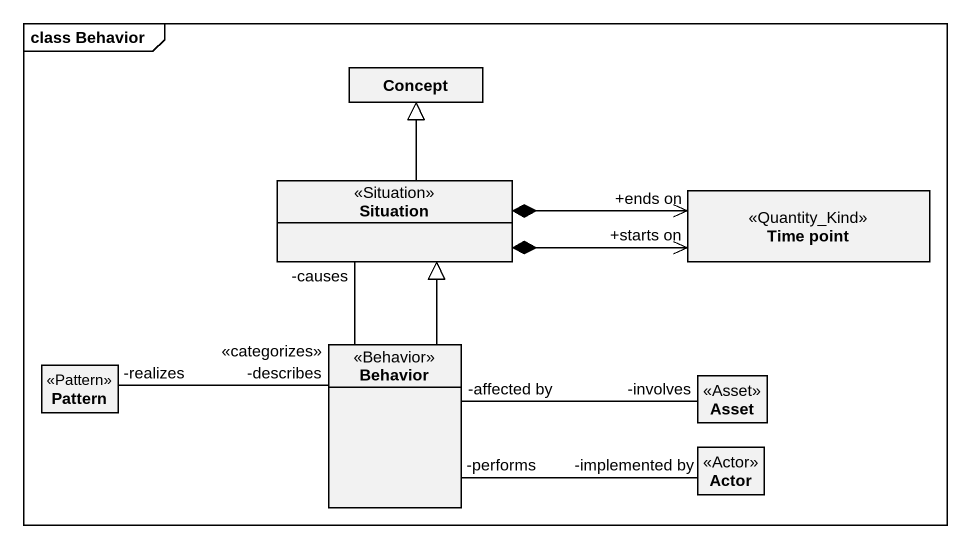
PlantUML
@startuml
mainframe class Behavior
hide circle
hide empty members
class Concept
class Situation <<Situation>>
class "Time point" as Time_point <<Quantity_Kind>>
class Behavior <<Behavior>>
class Pattern <<Pattern>>
class Asset <<Asset>>
class "Actor" as Actor_ <<Actor>>
Situation -up-|> Concept
Situation *-right-> "+ends on" Time_point
Situation *-right-> "+starts on" Time_point
Behavior -up-|> Situation
Behavior -up- "-causes" Situation
Behavior "-affected by" -right- "-involves" Asset
Pattern "-realizes" -right- "-describes\n<<categorizes>>" Behavior
Actor_ "-implemented by" -left- "-performs" Behavior
@enduml
